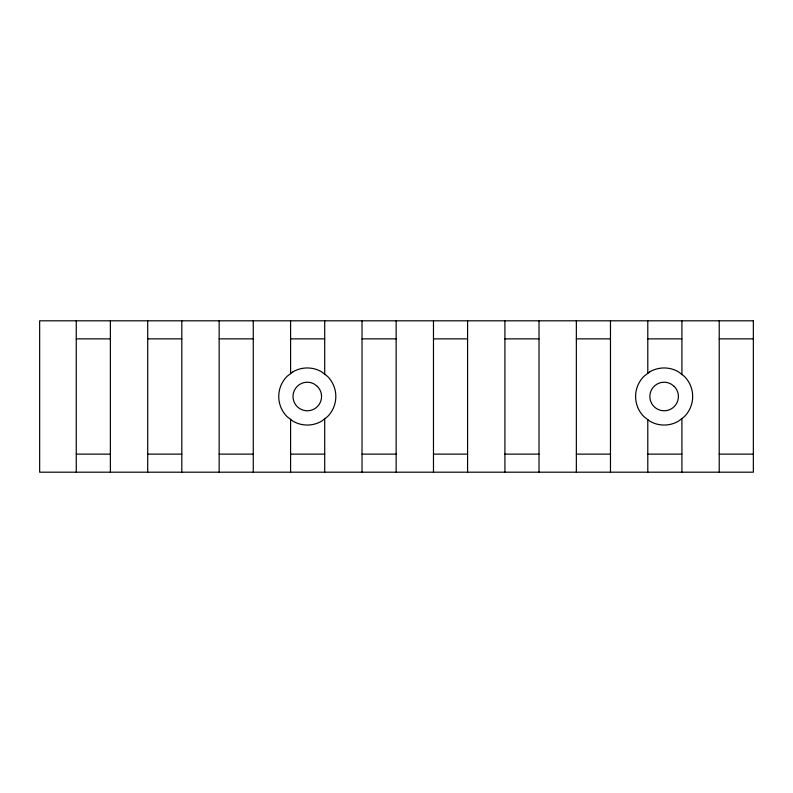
<?xml version="1.0" encoding="UTF-8"?>
<svg xmlns="http://www.w3.org/2000/svg" width="793" height="793" viewBox="0 0 793 793"><rect width="100%" height="100%" fill="white"/><g stroke="black" fill="none" stroke-linecap="round" stroke-linejoin="round"><path stroke-width="1.19" d="M76.267 338.869L110.376 338.869M147.706 338.869L181.815 338.869M219.146 338.869L253.264 338.869M290.585 338.869L324.704 338.869M362.024 338.869L396.143 338.869M433.474 338.869L467.583 338.869M504.913 338.869L539.022 338.869M576.352 338.869L610.471 338.869M647.792 338.869L681.911 338.869M719.231 338.869L753.35 338.869M76.267 454.131L110.376 454.131M147.706 454.131L181.815 454.131M219.146 454.131L253.264 454.131M290.585 454.131L324.704 454.131M362.024 454.131L396.143 454.131M433.474 454.131L467.583 454.131M504.913 454.131L539.022 454.131M576.352 454.131L610.471 454.131M647.792 454.131L681.911 454.131M719.231 454.131L753.35 454.131M719.231 320.808L719.231 472.192M681.911 320.808L681.911 374.465M681.911 418.535L681.911 472.192M647.792 320.808L647.792 373.364M647.792 419.636L647.792 472.192M610.471 320.808L610.471 472.192M576.352 320.808L576.352 472.192M539.022 320.808L539.022 472.192M504.913 320.808L504.913 472.192M467.583 320.808L467.583 472.192M433.474 320.808L433.474 472.192M396.143 320.808L396.143 472.192M362.024 320.808L362.024 472.192M324.704 320.808L324.704 374.187M324.704 418.813L324.704 472.192M290.585 320.808L290.585 373.642M290.585 419.358L290.585 472.192M253.264 320.808L253.264 472.192M219.146 320.808L219.146 472.192M181.815 320.808L181.815 472.192M147.706 320.808L147.706 472.192M110.376 320.808L110.376 472.192M76.267 320.808L76.267 472.192M293.014 371.778L287.106 376.318A28.548 28.548 0 0 0 287.106 416.682L293.014 421.222A28.548 28.548 0 0 0 321.561 421.222L327.469 416.682A28.548 28.548 0 0 0 327.469 376.318L321.561 371.778A28.548 28.548 0 0 0 293.014 371.778M649.864 371.778L643.956 376.318A28.548 28.548 0 0 0 643.956 416.682L649.864 421.222A28.548 28.548 0 0 0 678.411 421.222L684.319 416.682A28.548 28.548 0 0 0 684.319 376.318L678.411 371.778A28.548 28.548 0 0 0 649.864 371.778M753.35 320.808L39.65 320.808L39.65 472.192L753.35 472.192L753.35 320.808M674.228 386.409L671.274 384.139A14.274 14.274 0 0 0 649.913 395.251A14.274 14.274 0 0 0 669.024 409.912A14.274 14.274 0 0 0 674.228 386.409M317.378 386.409L314.424 384.139A14.274 14.274 0 0 0 293.063 395.251A14.274 14.274 0 0 0 312.174 409.912A14.274 14.274 0 0 0 317.378 386.409"/></g></svg>
